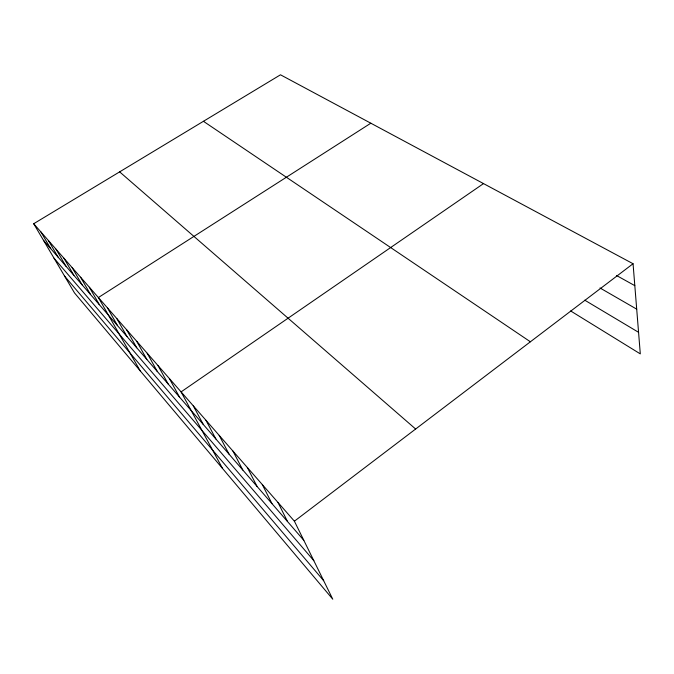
<?xml version="1.0" encoding="UTF-8"?>
<svg xmlns="http://www.w3.org/2000/svg" width="674" height="674" viewBox="0 0 674 674"><rect width="100%" height="100%" fill="white"/><g stroke="black" fill="none" stroke-linecap="round" stroke-linejoin="round"><path stroke-width="1.01" d="M294.403 521.196L633.054 263.736L280.494 74.797L33.7 223.726L74.511 292.937L332.771 599.203L294.403 521.196L33.7 223.726M483.511 183.598L181.079 391.897L222.58 468.531M370.826 123.207L98.387 297.537L140.175 370.81M616.6 275.54L634.815 285.658M599.986 287.966L636.703 309.147M584.762 300.183L638.564 332.316M570.659 310.958L640.3 353.884L633.054 263.736M203.43 121.303L530.387 341.785M119.635 171.862L415.639 429.026M43.456 240.273L303.806 540.321M54.03 258.201L313.831 560.692M64.586 276.104L323.663 580.693M40.912 231.949L50.71 248.639M48.343 240.433L58.191 257.257M56.018 249.186L65.909 266.146M63.937 258.226L73.87 275.321M72.126 267.57L82.093 284.799M80.585 277.216L90.586 294.58M89.33 287.2L99.364 304.699M107.478 307.908L117.554 325.668M116.888 318.65L126.982 336.537M126.636 329.771L136.746 347.784M136.738 341.297L146.848 359.427M147.21 353.243L157.32 371.5M158.078 365.645L168.18 384.012M169.359 378.518L179.444 396.994M193.27 405.807L203.304 424.494M205.958 420.281L215.941 439.06M219.168 435.353L229.101 454.217M232.943 451.066L242.8 470.014M247.307 467.461L257.08 486.468M262.312 484.581L271.984 503.638M277.991 502.475L287.545 521.575"/></g></svg>
